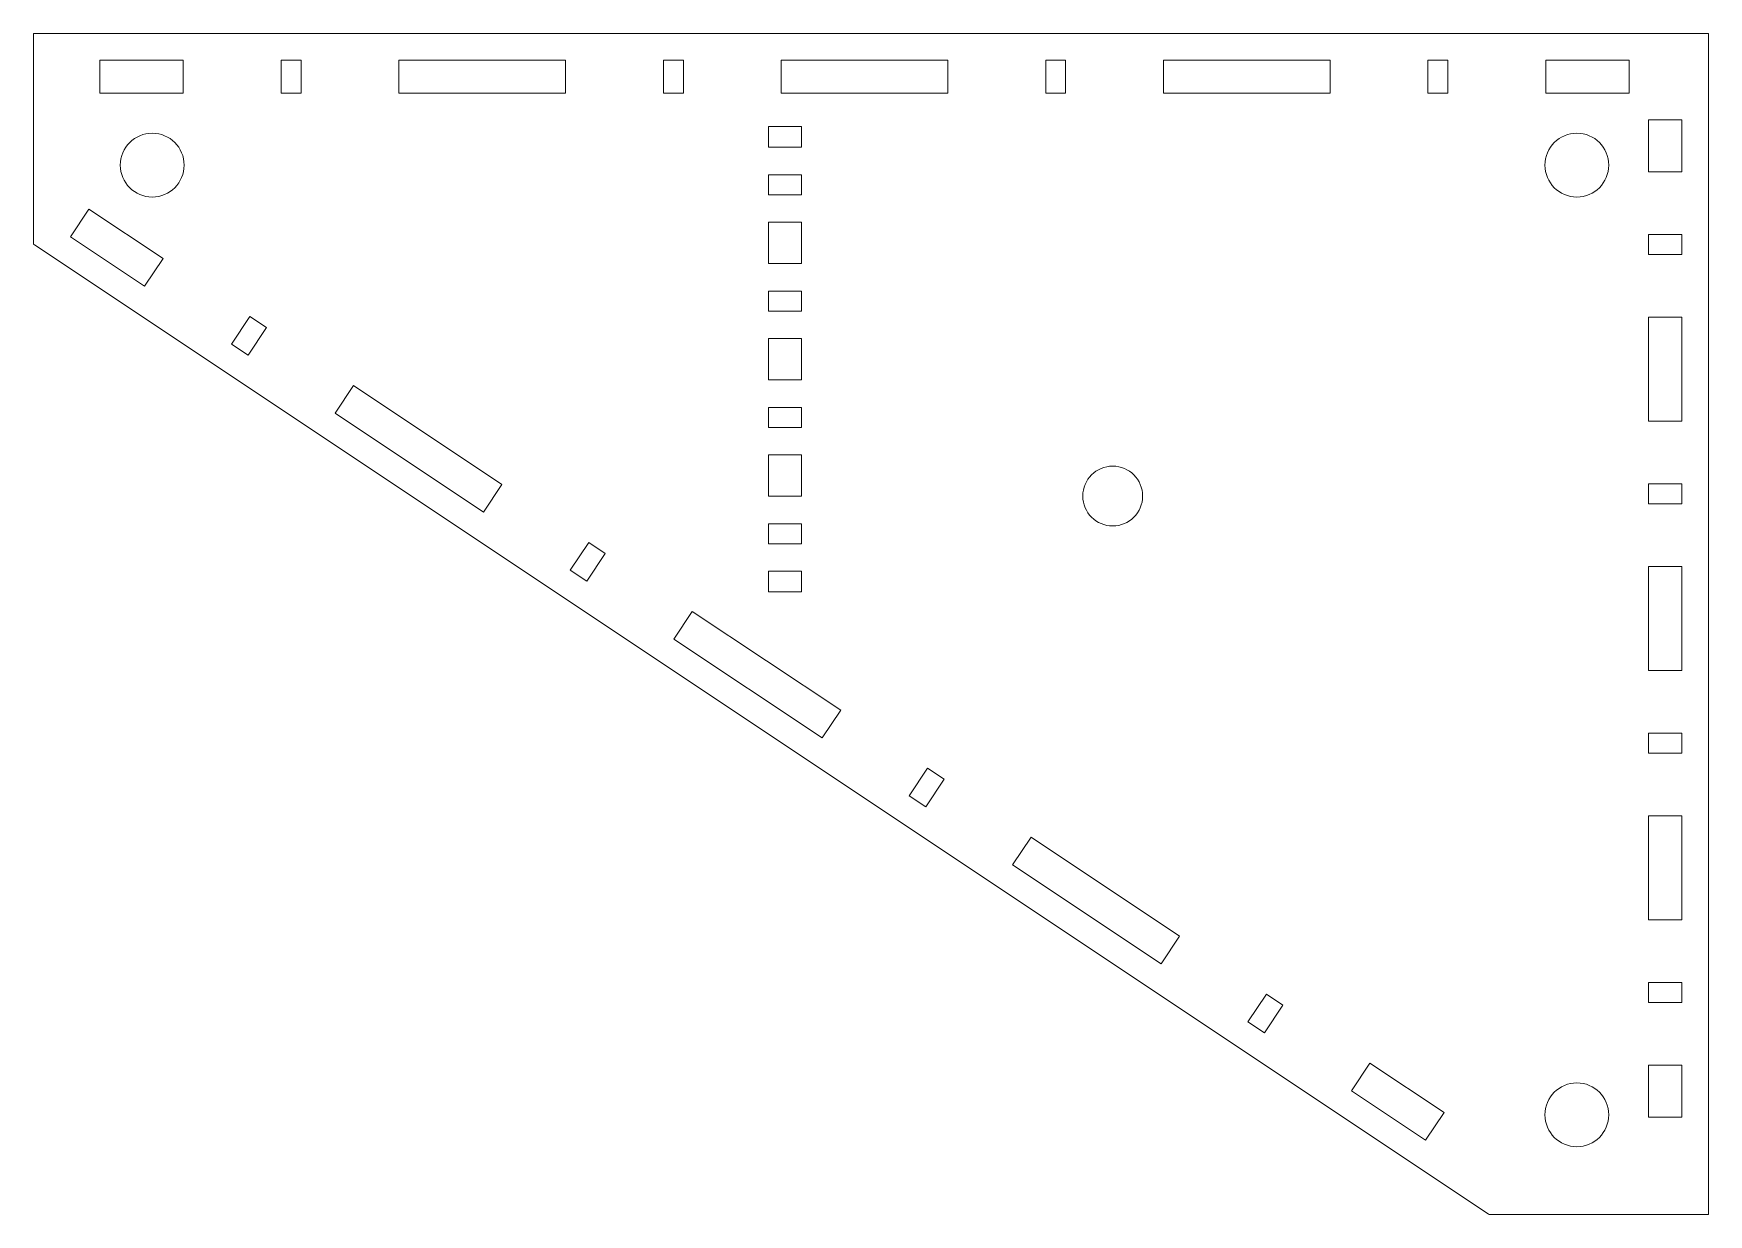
# Model space of a CAD drawing. Header units: millimetres. Extents: x -125 to 127, y -86 to 91.
import ezdxf

# ---------------------------------------------------------------- set-up
doc = ezdxf.new("R2010")
doc.units = ezdxf.units.MM

msp = doc.modelspace()

# ---------------------------------------------------------------- linework, layer by layer
at = {"color": 7, "linetype": 'Continuous', "lineweight": 15}
for p, q in [((-125, 91.23), (-125, 59.54)), ((-125, 91.23), (126.94, 91.23)), ((126.94, 91.23), (126.94, -86.43)), ((-115, 87.23), (-102.47, 87.23)), ((-115, 82.23), (-115, 87.23)), ((-102.47, 82.23), (-102.47, 87.23)), ((-87.75, 87.23), (-84.75, 87.23)), ((-87.75, 87.23), (-87.75, 82.23)), ((-84.75, 87.23), (-84.75, 82.23)), ((-70.03, 87.23), (-44.97, 87.23)), ((-70.03, 82.23), (-70.03, 87.23)), ((-44.97, 82.23), (-44.97, 87.23)), ((-30.25, 87.23), (-27.25, 87.23)), ((-30.25, 87.23), (-30.25, 82.23)), ((-27.25, 87.23), (-27.25, 82.23)), ((-12.53, 87.23), (12.53, 87.23)), ((-12.53, 82.23), (-12.53, 87.23)), ((12.53, 82.23), (12.53, 87.23)), ((27.25, 87.23), (30.25, 87.23)), ((27.25, 87.23), (27.25, 82.23)), ((30.25, 87.23), (30.25, 82.23)), ((44.97, 87.23), (70.03, 87.23)), ((44.97, 82.23), (44.97, 87.23)), ((70.03, 82.23), (70.03, 87.23)), ((84.75, 87.23), (87.75, 87.23)), ((84.75, 87.23), (84.75, 82.23)), ((87.75, 87.23), (87.75, 82.23)), ((102.47, 87.23), (115, 87.23)), ((102.47, 82.23), (102.47, 87.23)), ((115, 82.23), (115, 87.23)), ((-115, 82.23), (-102.47, 82.23)), ((-87.75, 82.23), (-84.75, 82.23)), ((-70.03, 82.23), (-44.97, 82.23)), ((-30.25, 82.23), (-27.25, 82.23)), ((-12.53, 82.23), (12.53, 82.23)), ((27.25, 82.23), (30.25, 82.23)), ((44.97, 82.23), (70.03, 82.23)), ((84.75, 82.23), (87.75, 82.23)), ((102.47, 82.23), (115, 82.23)), ((117.94, 78.23), (117.94, 70.41)), ((117.94, 78.23), (122.94, 78.23)), ((122.94, 78.23), (122.94, 70.41)), ((-14.47, 74.11), (-14.47, 77.23)), ((-14.47, 77.23), (-9.47, 77.23)), ((-9.47, 74.11), (-9.47, 77.23)), ((-9.47, 74.11), (-14.47, 74.11)), ((-14.47, 66.98), (-14.47, 69.98)), ((-14.47, 69.98), (-9.47, 69.98)), ((-9.47, 66.98), (-9.47, 69.98)), ((117.94, 70.41), (122.94, 70.41)), ((-14.47, 66.98), (-9.47, 66.98)), ((-116.68, 64.81), (-119.45, 60.65)), ((-105.52, 57.37), (-116.68, 64.81)), ((-108.29, 53.21), (-119.45, 60.65)), ((-14.47, 56.61), (-14.47, 62.85)), ((-9.47, 62.85), (-14.47, 62.85)), ((-9.47, 56.61), (-9.47, 62.85)), ((122.94, 60.98), (117.94, 60.98)), ((117.94, 60.98), (117.94, 57.98)), ((122.94, 60.98), (122.94, 57.98)), ((93.95, -86.43), (-125, 59.54)), ((122.94, 57.98), (117.94, 57.98)), ((-105.52, 57.37), (-108.29, 53.21)), ((-9.47, 56.61), (-14.47, 56.61)), ((-14.47, 49.48), (-14.47, 52.48)), ((-14.47, 52.48), (-9.47, 52.48)), ((-9.47, 49.48), (-9.47, 52.48)), ((-95.22, 44.49), (-92.45, 48.65)), ((-89.95, 46.99), (-92.45, 48.65)), ((-14.47, 49.48), (-9.47, 49.48)), ((117.94, 48.55), (117.94, 32.91)), ((117.94, 48.55), (122.94, 48.55)), ((122.94, 48.55), (122.94, 32.91)), ((-92.72, 42.83), (-89.95, 46.99)), ((-92.72, 42.83), (-95.22, 44.49)), ((-14.47, 39.11), (-14.47, 45.35)), ((-9.47, 45.35), (-14.47, 45.35)), ((-9.47, 39.11), (-9.47, 45.35)), ((-76.88, 38.27), (-79.65, 34.11)), ((-54.56, 23.39), (-76.88, 38.27)), ((-9.47, 39.11), (-14.47, 39.11)), ((-57.33, 19.23), (-79.65, 34.11)), ((-14.47, 31.98), (-14.47, 34.98)), ((-14.47, 34.98), (-9.47, 34.98)), ((-9.47, 31.98), (-9.47, 34.98)), ((117.94, 32.91), (122.94, 32.91)), ((-14.47, 31.98), (-9.47, 31.98)), ((-14.47, 21.61), (-14.47, 27.85)), ((-9.47, 27.85), (-14.47, 27.85)), ((-9.47, 21.61), (-9.47, 27.85)), ((-54.56, 23.39), (-57.33, 19.23)), ((122.94, 23.48), (117.94, 23.48)), ((117.94, 23.48), (117.94, 20.48)), ((122.94, 23.48), (122.94, 20.48)), ((-9.47, 21.61), (-14.47, 21.61)), ((122.94, 20.48), (117.94, 20.48)), ((-14.47, 14.48), (-14.47, 17.48)), ((-14.47, 17.48), (-9.47, 17.48)), ((-9.47, 14.48), (-9.47, 17.48)), ((-44.26, 10.52), (-41.48, 14.68)), ((-41.76, 8.85), (-38.99, 13.01)), ((-38.99, 13.01), (-41.48, 14.68)), ((-14.47, 14.48), (-9.47, 14.48)), ((-41.76, 8.85), (-44.26, 10.52)), ((-9.47, 10.35), (-14.47, 10.35)), ((-14.47, 7.23), (-14.47, 10.35)), ((-9.47, 7.23), (-9.47, 10.35)), ((117.94, 11.05), (117.94, -4.59)), ((117.94, 11.05), (122.94, 11.05)), ((122.94, 11.05), (122.94, -4.59)), ((-14.47, 7.23), (-9.47, 7.23)), ((-25.91, 4.3), (-28.69, 0.13)), ((-3.59, -10.58), (-25.91, 4.3)), ((-6.37, -14.74), (-28.69, 0.13)), ((117.94, -4.59), (122.94, -4.59)), ((-3.59, -10.58), (-6.37, -14.74)), ((122.94, -14.02), (117.94, -14.02)), ((117.94, -14.02), (117.94, -17.02)), ((122.94, -14.02), (122.94, -17.02)), ((122.94, -17.02), (117.94, -17.02)), ((6.71, -23.46), (9.48, -19.3)), ((11.98, -20.96), (9.48, -19.3)), ((9.2, -25.12), (11.98, -20.96)), ((9.2, -25.12), (6.71, -23.46)), ((117.94, -26.45), (117.94, -42.09)), ((117.94, -26.45), (122.94, -26.45)), ((122.94, -26.45), (122.94, -42.09)), ((25.05, -29.68), (22.28, -33.84)), ((47.37, -44.56), (25.05, -29.68)), ((44.6, -48.72), (22.28, -33.84)), ((117.94, -42.09), (122.94, -42.09)), ((47.37, -44.56), (44.6, -48.72)), ((122.94, -51.52), (117.94, -51.52)), ((117.94, -51.52), (117.94, -54.52)), ((122.94, -51.52), (122.94, -54.52)), ((57.67, -57.44), (60.44, -53.28)), ((60.17, -59.1), (62.94, -54.94)), ((62.94, -54.94), (60.44, -53.28)), ((122.94, -54.52), (117.94, -54.52)), ((60.17, -59.1), (57.67, -57.44)), ((76.01, -63.66), (73.24, -67.82)), ((87.17, -71.1), (76.01, -63.66)), ((117.94, -63.95), (117.94, -71.77)), ((117.94, -63.95), (122.94, -63.95)), ((122.94, -63.95), (122.94, -71.77)), ((84.4, -75.26), (73.24, -67.82)), ((87.17, -71.1), (84.4, -75.26)), ((117.94, -71.77), (122.94, -71.77)), ((126.94, -86.43), (93.95, -86.43))]:
    msp.add_line(p, q, dxfattribs=at)
for centre, radius in [((-107.14, 71.43), 4.8), ((107.14, 71.43), 4.8), ((37.33, 21.65), 4.5), ((107.14, -71.43), 4.8)]:
    msp.add_circle(centre, radius, dxfattribs=at)

doc.saveas('drawing.dxf')
